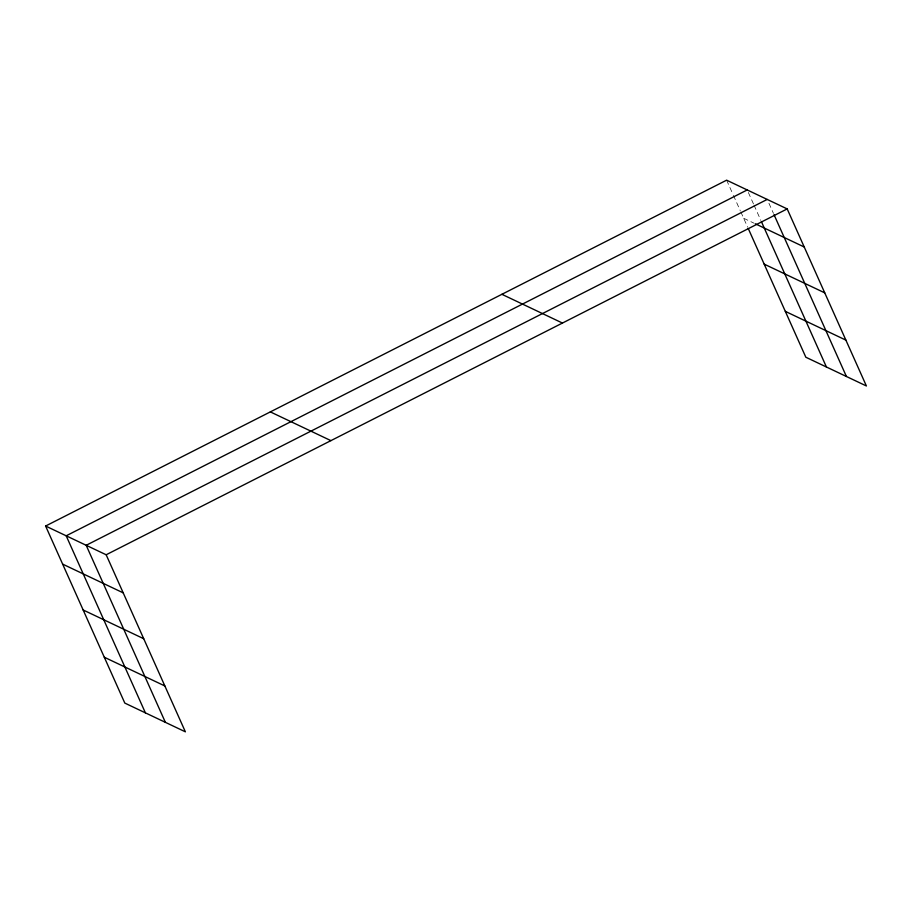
<?xml version="1.0" encoding="UTF-8"?>
<svg xmlns="http://www.w3.org/2000/svg" width="912" height="912" viewBox="0 0 912 912"><rect width="100%" height="100%" fill="white"/><g stroke="black" fill="none" stroke-linecap="round" stroke-linejoin="round"><path stroke-width="0.68" stroke-dasharray="4.56 3.42" d="M743.668 218.264L753.962 223.155M768.919 203.239L773.456 213.397M748.353 192.489L753.472 203.912M754.042 205.189L760.859 220.419M726.625 180.177L732.872 194.142M733.442 195.407L740.259 210.649M740.829 211.915L747.658 227.179"/><path stroke-width="1.37" d="M45.6 526.03L106.168 554.77L185.375 731.823L124.807 703.084L45.6 526.03L726.625 180.177L787.193 208.916L866.4 385.97L805.832 357.23L748.228 228.456M747.224 189.947L66.188 535.8L145.396 712.853M767.209 199.432L86.184 545.285L165.38 722.338M106.168 554.77L787.193 208.916M755.25 223.759L804.236 247.004M764.188 264.127L824.756 292.866M785.323 311.368L845.891 340.119M501.885 294.302L562.453 323.053M270.34 411.893L330.908 440.633M62.643 564.118L123.211 592.857M83.152 609.98L143.72 638.719M104.287 657.221L164.855 685.972M774.026 214.673L846.416 376.485M761.417 221.684L826.42 367"/></g></svg>
